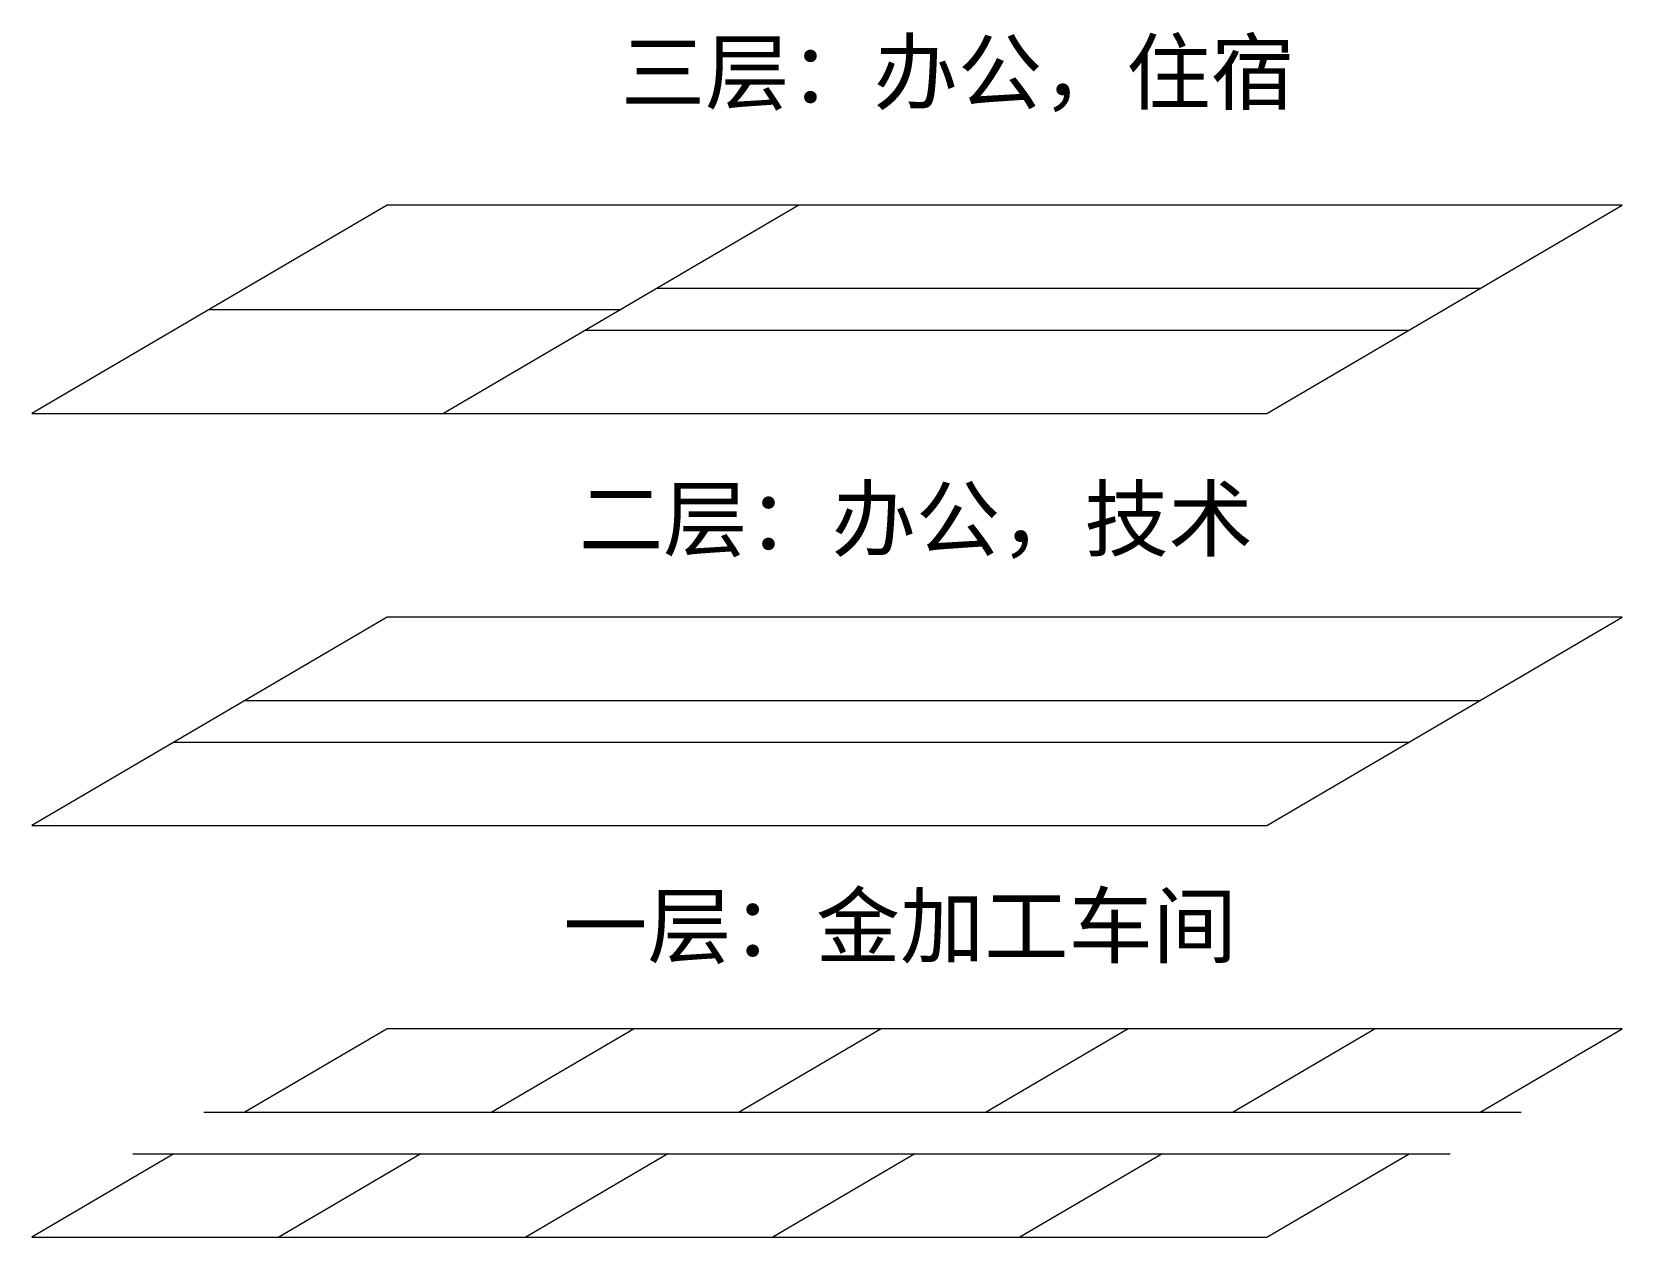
# Model space of a CAD drawing. Header units: millimetres. Extents: x 0 to 38.6, y 0 to 29.3.
import ezdxf

# ---------------------------------------------------------------- set-up
doc = ezdxf.new("R2010")
doc.units = ezdxf.units.MM
doc.styles.get("Standard").update_dxf_attribs({"font": 'arial.ttf'})

msp = doc.modelspace()

# ---------------------------------------------------------------- linework, layer by layer
at = {"lineweight": 13}
for p, q in [((8.628, 25.056), (0, 20)), ((38.628, 25.056), (8.628, 25.056)), ((18.628, 25.056), (10, 20)), ((30, 20), (38.628, 25.056)), ((35.177, 23.034), (15.177, 23.034)), ((4.314, 22.528), (14.314, 22.528)), ((13.451, 22.022), (33.451, 22.022)), ((0, 20), (30, 20)), ((8.628, 15.056), (0, 10)), ((38.628, 15.056), (8.628, 15.056)), ((30, 10), (38.628, 15.056)), ((5.177, 13.034), (35.177, 13.034)), ((3.451, 12.022), (33.451, 12.022)), ((0, 10), (30, 10)), ((8.628, 5.056), (5.177, 3.034)), ((38.628, 5.056), (8.628, 5.056)), ((14.628, 5.056), (11.177, 3.034)), ((20.628, 5.056), (17.177, 3.034)), ((26.628, 5.056), (23.177, 3.034)), ((32.628, 5.056), (29.177, 3.034)), ((35.177, 3.034), (38.628, 5.056)), ((4.177, 3.034), (36.177, 3.034)), ((3.451, 2.022), (0, 0)), ((2.451, 2.022), (34.451, 2.022)), ((9.451, 2.022), (6, 0)), ((15.451, 2.022), (12, 0)), ((21.451, 2.022), (18, 0)), ((27.451, 2.022), (24, 0)), ((30, 0), (33.451, 2.022)), ((0, 0), (30, 0))]:
    msp.add_line(p, q, dxfattribs=at)

# ---------------------------------------------------------------- texts
at = {"lineweight": 13, "char_height": 1.5, "attachment_point": 1}
for s, insert in [('{\\fKaiTi_GB2312|b0|i0|c134|p49;三层：办公，住宿}', (14.308, 29.038)), ('{\\fKaiTi_GB2312|b0|i0|c134|p49;二层：办公，技术}', (13.289, 18.19)), ('{\\fKaiTi_GB2312|b0|i0|c134|p49;一层：金加工车间}', (12.905, 8.311))]:
    msp.add_mtext_dynamic_manual_height_columns(s, width=33.51382, gutter_width=12.5, heights=[2.882], dxfattribs=dict(at, insert=insert))

doc.saveas('drawing.dxf')
